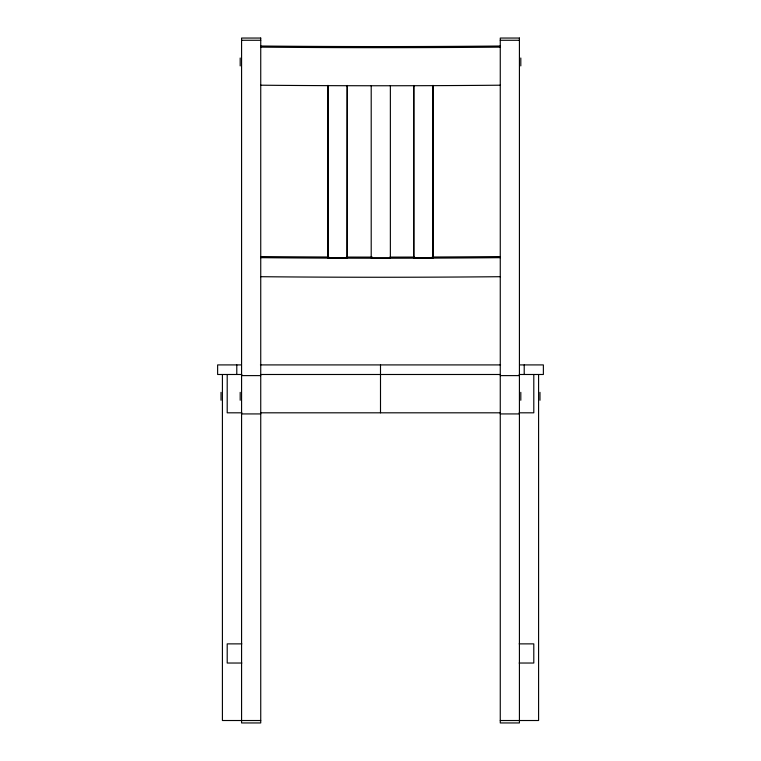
<?xml version="1.0" encoding="UTF-8"?>
<svg xmlns="http://www.w3.org/2000/svg" width="761" height="761" viewBox="0 0 761 761"><rect width="100%" height="100%" fill="white"/><g stroke="black" fill="none" stroke-linecap="round" stroke-linejoin="round"><path stroke-width="1.14" d="M347.301 86.069L347.121 257.912L327.972 257.836L328.153 85.983M413.699 86.069L413.699 257.361L413.879 257.912L433.028 257.836L433.028 85.356M241.579 40.276L260.738 40.276M500.262 40.276L519.421 40.276M241.399 364.909L217.627 364.909L217.627 374.488L241.855 374.488M260.424 364.909L500.576 364.909M519.601 364.909L543.373 364.909L543.373 374.488L519.145 374.488M260.738 374.488L500.262 374.488M241.579 375.611L260.738 375.611M500.262 375.611L519.421 375.611M241.855 412.814L227.206 412.814L227.206 374.488M260.576 412.814L500.424 412.814M519.145 412.814L533.794 412.814L533.794 374.488M241.579 413.927L260.738 413.927M500.262 413.927L519.421 413.927M241.855 643.873L227.206 643.873L227.206 663.031L241.855 663.031M519.145 643.873L533.794 643.873L533.794 663.031L519.145 663.031M260.738 720.515L222.412 720.515L222.412 374.488M500.262 720.515L538.588 720.515L538.588 374.488M433.028 257.836L432.847 85.983M539.977 392.343L539.977 400.267M524.215 364.909L524.215 374.488M520.809 57.998L520.809 65.922M520.809 392.343L520.809 400.267M413.879 85.441L413.879 257.912M390.364 85.508L390.364 257.979L371.206 257.979L371.206 85.508M380.5 364.909L380.5 412.814M347.121 85.441L347.121 257.912M327.972 85.356L327.972 257.836M240.191 57.998L240.191 65.922M240.191 392.343L240.191 400.267M236.785 364.909L236.785 374.488M221.023 392.343L221.023 400.267M500.262 85.194A1499.398 174.279 0 0 1 260.738 85.194M500.262 47.125A1499.398 174.279 0 0 1 260.738 47.125M500.262 276.7A1499.398 174.279 0 0 1 260.738 276.7M500.262 256.552A1499.398 174.279 0 0 1 432.21 257.009M414.583 257.066A1499.398 174.279 0 0 1 389.898 257.104M372.272 257.104A1499.398 174.279 0 0 1 346.417 257.066M328.79 257.009A1499.398 174.279 0 0 1 260.738 256.552M500.262 46.012A1499.398 174.279 0 0 1 260.738 46.012M500.262 257.665A1499.398 174.279 0 0 1 260.738 257.665M260.738 38.05L241.579 38.05L241.579 722.95L260.738 722.95L260.738 38.05M519.421 38.05L500.262 38.05L500.262 722.95L519.421 722.95L519.421 38.05"/></g></svg>
